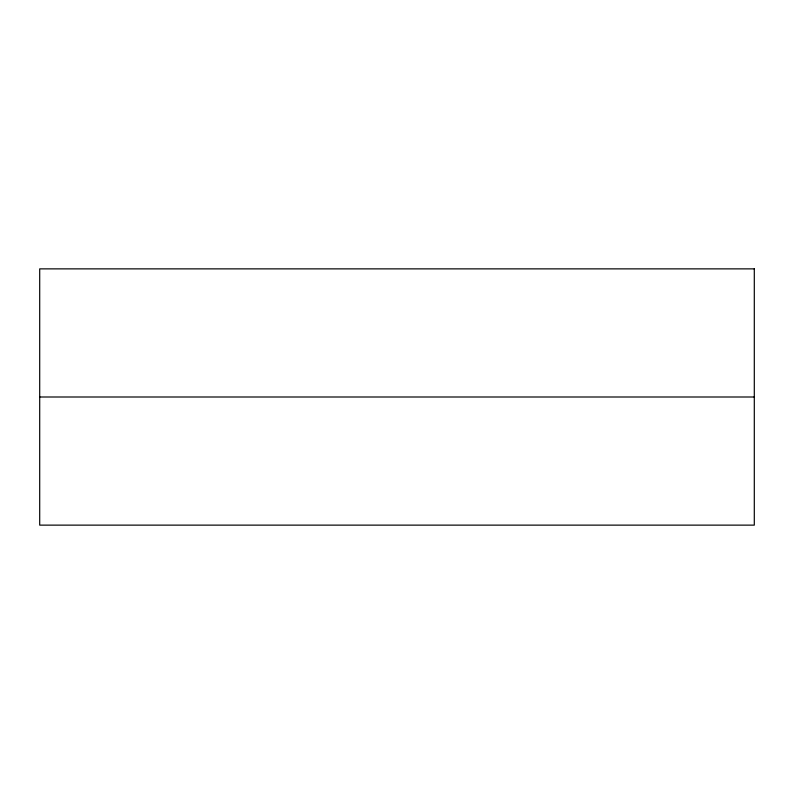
<?xml version="1.0" encoding="UTF-8"?>
<svg xmlns="http://www.w3.org/2000/svg" width="794" height="794" viewBox="0 0 794 794"><rect width="100%" height="100%" fill="white"/><g stroke="black" fill="none" stroke-linecap="round" stroke-linejoin="round"><path stroke-width="1.19" d="M39.7 397L754.3 397M754.3 268.868L39.7 268.868L39.7 525.132L754.3 525.132L754.3 268.868"/></g></svg>
